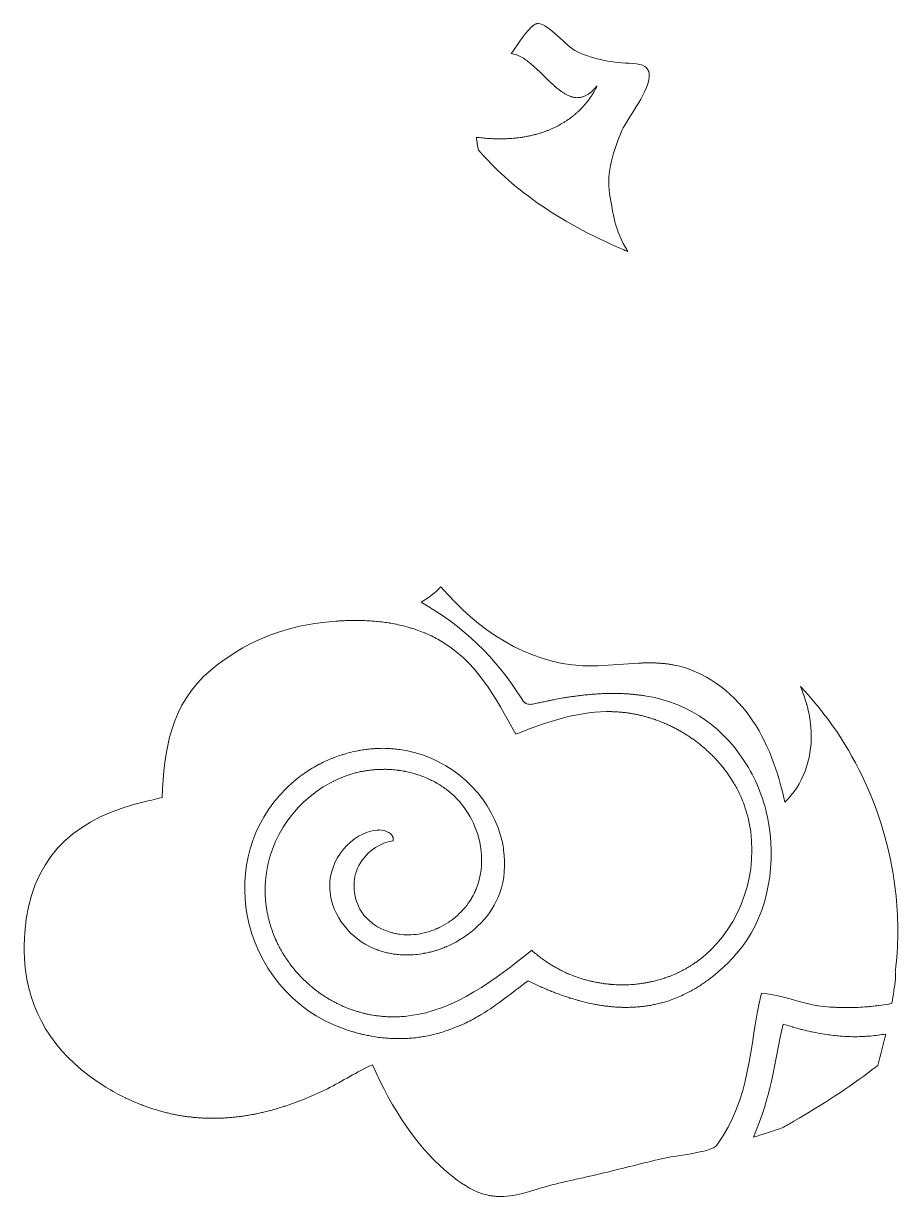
# Model space of a CAD drawing. Header units: millimetres. Extents: x -1356 to 546, y -801 to 88.
# Drawn here: x 201.3 to 345.3, y -593 to -400 of the extents above; entities that cross this region are included whole.
import ezdxf

# ---------------------------------------------------------------- set-up
doc = ezdxf.new("R2010")
doc.units = ezdxf.units.MM
doc.header["$MEASUREMENT"] = 0
doc.layers.add('Layer 1', color=7, linetype='Continuous')

msp = doc.modelspace()

# ---------------------------------------------------------------- linework, layer by layer
at = {"layer": 'Layer 1', "lineweight": 0}
for points, knots in [([(277.55, -418.92), (277.81, -418.94), (278.07, -418.96), (278.33, -418.97), (278.47, -418.97), (278.62, -418.98), (278.76, -418.99), (279.09, -419), (279.41, -419.01), (279.72, -419.01), (279.75, -419.01), (279.77, -419), (279.8, -419), (280.04, -419), (280.27, -419), (280.5, -418.99), (280.67, -418.98), (280.83, -418.98), (281, -418.97), (281.22, -418.96), (281.44, -418.95), (281.66, -418.93), (281.82, -418.92), (281.98, -418.91), (282.14, -418.89), (282.35, -418.87), (282.56, -418.85), (282.76, -418.82), (282.92, -418.8), (283.07, -418.78), (283.22, -418.76), (283.42, -418.73), (283.62, -418.7), (283.81, -418.66), (283.96, -418.64), (284.11, -418.61), (284.25, -418.58), (284.44, -418.55), (284.63, -418.51), (284.81, -418.47), (284.95, -418.44), (285.09, -418.4), (285.22, -418.37), (285.4, -418.32), (285.58, -418.28), (285.76, -418.23), (285.89, -418.19), (286.01, -418.16), (286.13, -418.12), (286.31, -418.07), (286.49, -418.01), (286.65, -417.96), (286.77, -417.92), (286.87, -417.88), (286.98, -417.84), (287.16, -417.78), (287.33, -417.72), (287.5, -417.65), (287.57, -417.62), (287.64, -417.59), (287.72, -417.56), (288.34, -417.31), (288.92, -417.03), (289.46, -416.74), (289.53, -416.69), (289.61, -416.66), (289.68, -416.61), (289.83, -416.53), (289.96, -416.45), (290.1, -416.37), (290.18, -416.32), (290.26, -416.27), (290.34, -416.22), (290.47, -416.14), (290.59, -416.06), (290.71, -415.97), (290.79, -415.92), (290.87, -415.87), (290.95, -415.81), (291.06, -415.73), (291.18, -415.65), (291.29, -415.56), (291.36, -415.51), (291.44, -415.45), (291.51, -415.4), (291.62, -415.31), (291.73, -415.23), (291.83, -415.14), (291.9, -415.09), (291.96, -415.03), (292.03, -414.98), (292.13, -414.89), (292.23, -414.81), (292.33, -414.72), (292.39, -414.67), (292.45, -414.61), (292.51, -414.56), (292.6, -414.47), (292.7, -414.38), (292.79, -414.29), (292.84, -414.24), (292.89, -414.19), (292.94, -414.15), (293.03, -414.05), (293.12, -413.96), (293.21, -413.87), (293.25, -413.83), (293.28, -413.79), (293.32, -413.75), (293.41, -413.65), (293.5, -413.55), (293.59, -413.45), (293.6, -413.44), (293.61, -413.43), (293.63, -413.41), (294.07, -412.91), (294.43, -412.43), (294.71, -412), (294.72, -411.99), (294.72, -411.99), (294.73, -411.98), (294.79, -411.88), (294.86, -411.78), (294.92, -411.69), (294.92, -411.68), (294.93, -411.67), (294.93, -411.66), (294.99, -411.56), (295.05, -411.47), (295.1, -411.39), (295.1, -411.38), (295.11, -411.37), (295.11, -411.37), (295.16, -411.28), (295.21, -411.19), (295.26, -411.11), (295.26, -411.11), (295.26, -411.11), (295.26, -411.11), (295.53, -410.62), (295.65, -410.31), (295.65, -410.31), (295.65, -410.31), (295.65, -410.31), (295.65, -410.31), (295.65, -410.31), (295.65, -410.31), (295.65, -410.31), (295.59, -410.39), (295.53, -410.45), (295.46, -410.53), (295.38, -410.62), (295.3, -410.72), (295.22, -410.8), (295.15, -410.88), (295.08, -410.95), (295, -411.02), (294.93, -411.09), (294.86, -411.16), (294.79, -411.23), (294.71, -411.29), (294.64, -411.35), (294.56, -411.41), (294.49, -411.47), (294.43, -411.52), (294.36, -411.57), (294.28, -411.62), (294.21, -411.67), (294.13, -411.72), (294.06, -411.76), (294, -411.8), (293.93, -411.84), (293.85, -411.88), (293.78, -411.92), (293.7, -411.95), (293.64, -411.98), (293.57, -412.01), (293.5, -412.03), (293.43, -412.06), (293.35, -412.09), (293.28, -412.11), (293.21, -412.13), (293.15, -412.14), (293.08, -412.16), (293.01, -412.17), (292.93, -412.19), (292.86, -412.2), (292.79, -412.21), (292.73, -412.21), (292.66, -412.22), (292.59, -412.22), (292.52, -412.23), (292.44, -412.23), (292.43, -412.23), (292.42, -412.23), (292.41, -412.23), (292.29, -412.23), (292.18, -412.22), (292.07, -412.21), (292.01, -412.2), (291.95, -412.19), (291.89, -412.18), (291.82, -412.17), (291.75, -412.15), (291.68, -412.14), (291.61, -412.12), (291.55, -412.1), (291.49, -412.08), (291.42, -412.06), (291.35, -412.04), (291.27, -412.01), (291.21, -411.99), (291.15, -411.97), (291.09, -411.95), (291, -411.91), (290.9, -411.86), (290.8, -411.82), (290.72, -411.78), (290.64, -411.74), (290.56, -411.69), (290.49, -411.65), (290.42, -411.62), (290.35, -411.58), (290.28, -411.54), (290.21, -411.49), (290.15, -411.45), (290.08, -411.41), (290.02, -411.37), (289.96, -411.33), (289.89, -411.29), (289.82, -411.24), (289.76, -411.19), (289.7, -411.15), (289.64, -411.1), (289.58, -411.06), (289.43, -410.95), (289.28, -410.83), (289.13, -410.71), (289.1, -410.69), (289.07, -410.66), (289.04, -410.64), (288.96, -410.57), (288.87, -410.5), (288.79, -410.42), (288.75, -410.39), (288.71, -410.35), (288.67, -410.32), (288.58, -410.24), (288.49, -410.16), (288.4, -410.08), (288.38, -410.06), (288.35, -410.03), (288.32, -410.01), (286.97, -408.77), (285.62, -407.27), (284.23, -406.23), (284.23, -406.22), (284.22, -406.22), (284.21, -406.21), (284.08, -406.11), (283.95, -406.02), (283.82, -405.93), (283.8, -405.92), (283.78, -405.9), (283.76, -405.89), (283.48, -405.7), (283.19, -405.53), (282.9, -405.39), (282.9, -405.39), (282.9, -405.39), (282.89, -405.38), (282.76, -405.32), (282.62, -405.26), (282.49, -405.21), (282.46, -405.2), (282.44, -405.19), (282.41, -405.18), (282.29, -405.14), (282.17, -405.1), (282.04, -405.07), (282.02, -405.06), (282, -405.05), (281.98, -405.05), (281.84, -405.01), (281.7, -404.98), (281.55, -404.96), (282.09, -404.24), (283.61, -401.79), (284.85, -400.63), (284.85, -400.63), (284.85, -400.63), (284.85, -400.63), (284.95, -400.54), (285.05, -400.45), (285.15, -400.38), (285.16, -400.37), (285.18, -400.36), (285.19, -400.35), (285.27, -400.29), (285.36, -400.23), (285.44, -400.19), (285.46, -400.17), (285.48, -400.17), (285.5, -400.16), (285.57, -400.12), (285.64, -400.09), (285.7, -400.07), (285.73, -400.06), (285.75, -400.06), (285.77, -400.05), (285.84, -400.04), (285.9, -400.02), (285.96, -400.03), (287.78, -400.13), (290.55, -403.79), (292.35, -404.64), (295.2, -405.99), (298.4, -406.52), (301.53, -406.6), (303.36, -406.65), (304.12, -407.31), (304.24, -408.31), (304.55, -410.84), (300.68, -415.54), (299.77, -417.63), (298.4, -420.76), (297.15, -424.55), (297.74, -428.02), (297.74, -428.02), (297.74, -428.02), (297.74, -428.02), (297.74, -428.02), (297.74, -428.02), (297.74, -428.02), (298.29, -431.33), (298.53, -433.88), (300.71, -437.54), (300.51, -437.45), (300.3, -437.37), (300.1, -437.28), (288.85, -432.49), (281.24, -426.79), (276.19, -420.88), (276.02, -420.21), (275.89, -419.5), (275.83, -418.75), (275.92, -418.76), (276.01, -418.77), (276.1, -418.78), (276.42, -418.82), (276.74, -418.85), (277.04, -418.88), (277.22, -418.89), (277.39, -418.91), (277.55, -418.92)], [0, 0, 0, 0, 1, 1, 1, 2, 2, 2, 3, 3, 3, 4, 4, 4, 5, 5, 5, 6, 6, 6, 7, 7, 7, 8, 8, 8, 9, 9, 9, 10, 10, 10, 11, 11, 11, 12, 12, 12, 13, 13, 13, 14, 14, 14, 15, 15, 15, 16, 16, 16, 17, 17, 17, 18, 18, 18, 19, 19, 19, 20, 20, 20, 21, 21, 21, 22, 22, 22, 23, 23, 23, 24, 24, 24, 25, 25, 25, 26, 26, 26, 27, 27, 27, 28, 28, 28, 29, 29, 29, 30, 30, 30, 31, 31, 31, 32, 32, 32, 33, 33, 33, 34, 34, 34, 35, 35, 35, 36, 36, 36, 37, 37, 37, 38, 38, 38, 39, 39, 39, 40, 40, 40, 41, 41, 41, 42, 42, 42, 43, 43, 43, 44, 44, 44, 45, 45, 45, 46, 46, 46, 47, 47, 47, 48, 48, 48, 49, 49, 49, 50, 50, 50, 51, 51, 51, 52, 52, 52, 53, 53, 53, 54, 54, 54, 55, 55, 55, 56, 56, 56, 57, 57, 57, 58, 58, 58, 59, 59, 59, 60, 60, 60, 61, 61, 61, 62, 62, 62, 63, 63, 63, 64, 64, 64, 65, 65, 65, 66, 66, 66, 67, 67, 67, 68, 68, 68, 69, 69, 69, 70, 70, 70, 71, 71, 71, 72, 72, 72, 73, 73, 73, 74, 74, 74, 75, 75, 75, 76, 76, 76, 77, 77, 77, 78, 78, 78, 79, 79, 79, 80, 80, 80, 81, 81, 81, 82, 82, 82, 83, 83, 83, 84, 84, 84, 85, 85, 85, 86, 86, 86, 87, 87, 87, 88, 88, 88, 89, 89, 89, 90, 90, 90, 91, 91, 91, 92, 92, 92, 93, 93, 93, 94, 94, 94, 95, 95, 95, 96, 96, 96, 97, 97, 97, 98, 98, 98, 99, 99, 99, 100, 100, 100, 101, 101, 101, 102, 102, 102, 103, 103, 103, 104, 104, 104, 105, 105, 105, 106, 106, 106, 107, 107, 107, 108, 108, 108, 109, 109, 109, 110, 110, 110, 111, 111, 111, 112, 112, 112, 113, 113, 113, 114, 114, 114, 115, 115, 115, 116, 116, 116, 117, 117, 117, 118, 118, 118, 118]), ([(286.96, -591.42), (285.23, -591.92), (283.56, -592.5), (281.84, -592.79), (281.82, -592.79), (281.79, -592.8), (281.76, -592.8), (281.14, -592.9), (280.51, -592.97), (279.87, -592.97), (279.82, -592.97), (279.76, -592.97), (279.71, -592.97), (279.59, -592.97), (279.48, -592.97), (279.36, -592.96), (279.28, -592.96), (279.19, -592.95), (279.11, -592.95), (278.99, -592.94), (278.87, -592.93), (278.76, -592.92), (278.67, -592.91), (278.58, -592.9), (278.5, -592.88), (278.38, -592.87), (278.26, -592.85), (278.14, -592.83), (278.06, -592.82), (277.97, -592.8), (277.88, -592.78), (277.77, -592.76), (277.66, -592.74), (277.55, -592.71), (275.53, -592.24), (273.72, -591.11), (272.08, -589.84), (266, -585.12), (261.87, -578.32), (258.7, -571.3), (256.17, -572.44), (253.82, -573.99), (251.32, -575.23), (249.36, -576.19), (247.4, -577.03), (245.43, -577.73), (245.43, -577.73), (245.42, -577.73), (245.41, -577.74), (245.03, -577.87), (244.65, -578), (244.27, -578.12), (244.24, -578.14), (244.2, -578.14), (244.17, -578.16), (243.82, -578.27), (243.46, -578.38), (243.11, -578.49), (243.05, -578.5), (243, -578.52), (242.95, -578.53), (242.61, -578.63), (242.28, -578.72), (241.94, -578.81), (241.88, -578.83), (241.81, -578.85), (241.74, -578.86), (241.42, -578.95), (241.1, -579.03), (240.78, -579.1), (240.7, -579.12), (240.62, -579.14), (240.54, -579.16), (240.23, -579.23), (239.92, -579.3), (239.62, -579.36), (239.53, -579.38), (239.44, -579.39), (239.35, -579.41), (239.05, -579.47), (238.75, -579.53), (238.45, -579.58), (238.36, -579.59), (238.26, -579.61), (238.16, -579.63), (237.87, -579.67), (237.58, -579.72), (237.29, -579.76), (237.19, -579.77), (237.08, -579.79), (236.98, -579.8), (236.7, -579.84), (236.41, -579.87), (236.12, -579.9), (236.02, -579.92), (235.91, -579.93), (235.8, -579.94), (235.52, -579.96), (235.24, -579.99), (234.96, -580.01), (234.85, -580.02), (234.74, -580.02), (234.63, -580.03), (234.35, -580.05), (234.07, -580.06), (233.8, -580.07), (233.68, -580.08), (233.57, -580.08), (233.46, -580.09), (233.18, -580.09), (232.91, -580.1), (232.63, -580.1), (232.51, -580.1), (232.39, -580.1), (232.27, -580.1), (232.02, -580.1), (231.77, -580.09), (231.52, -580.09), (231.4, -580.08), (231.28, -580.08), (231.15, -580.07), (230.9, -580.06), (230.65, -580.05), (230.4, -580.04), (230.28, -580.03), (230.16, -580.02), (230.03, -580.01), (229.78, -579.99), (229.53, -579.97), (229.29, -579.95), (229.16, -579.93), (229.04, -579.92), (228.91, -579.91), (228.66, -579.88), (228.42, -579.85), (228.17, -579.82), (228.04, -579.8), (227.92, -579.78), (227.79, -579.76), (227.55, -579.73), (227.3, -579.69), (227.05, -579.65), (226.93, -579.63), (226.8, -579.6), (226.68, -579.58), (226.43, -579.53), (226.18, -579.49), (225.93, -579.44), (225.81, -579.41), (225.69, -579.38), (225.57, -579.36), (225.32, -579.3), (225.07, -579.25), (224.81, -579.18), (224.7, -579.15), (224.58, -579.12), (224.46, -579.09), (224.21, -579.03), (223.95, -578.96), (223.7, -578.89), (223.58, -578.86), (223.47, -578.82), (223.36, -578.79), (223.1, -578.71), (222.84, -578.64), (222.58, -578.55), (222.47, -578.52), (222.37, -578.48), (222.26, -578.44), (222, -578.36), (221.73, -578.27), (221.47, -578.17), (221.37, -578.14), (221.27, -578.1), (221.17, -578.06), (220.9, -577.96), (220.63, -577.86), (220.35, -577.75), (220.27, -577.71), (220.18, -577.68), (220.1, -577.64), (219.81, -577.52), (219.53, -577.41), (219.24, -577.28), (219.18, -577.25), (219.11, -577.22), (219.05, -577.19), (218.74, -577.05), (218.44, -576.91), (218.13, -576.77), (218.11, -576.75), (218.08, -576.74), (218.05, -576.73), (216.98, -576.21), (215.91, -575.62), (214.84, -574.97), (207.14, -570.28), (202.68, -563.74), (201.65, -555.76), (201.3, -553.1), (201.34, -550.28), (201.76, -547.32), (203.33, -536.32), (210.7, -530.47), (221.16, -528.05), (221.94, -527.87), (222.73, -527.67), (224.13, -527.33), (224.42, -519.62), (225.48, -511.93), (232.12, -506.4), (237.51, -501.92), (243.66, -499.3), (250.53, -498.54), (251.24, -498.46), (251.95, -498.39), (252.67, -498.34), (252.78, -498.34), (252.89, -498.33), (253, -498.32), (253.28, -498.3), (253.56, -498.29), (253.84, -498.27), (253.99, -498.27), (254.14, -498.26), (254.29, -498.25), (254.55, -498.24), (254.82, -498.24), (255.08, -498.23), (255.25, -498.23), (255.41, -498.22), (255.58, -498.22), (255.92, -498.22), (256.25, -498.22), (256.59, -498.22), (256.59, -498.22), (256.59, -498.22), (256.6, -498.22), (257.39, -498.24), (258.18, -498.27), (258.97, -498.34), (259.01, -498.34), (259.04, -498.34), (259.08, -498.35), (259.86, -498.41), (260.63, -498.5), (261.4, -498.62), (261.43, -498.63), (261.46, -498.63), (261.49, -498.64), (261.85, -498.7), (262.2, -498.76), (262.55, -498.83), (262.59, -498.84), (262.63, -498.84), (262.67, -498.85), (263.42, -499.01), (264.16, -499.19), (264.89, -499.41), (264.95, -499.42), (265, -499.44), (265.06, -499.46), (265.4, -499.56), (265.74, -499.67), (266.08, -499.79), (266.1, -499.8), (266.12, -499.8), (266.13, -499.81), (266.5, -499.94), (266.86, -500.08), (267.22, -500.23), (267.25, -500.24), (267.29, -500.26), (267.33, -500.27), (267.64, -500.4), (267.95, -500.54), (268.26, -500.69), (268.32, -500.72), (268.38, -500.74), (268.44, -500.77), (268.78, -500.94), (269.12, -501.11), (269.45, -501.3), (275.81, -504.8), (278.95, -510.81), (282.29, -516.94), (287.08, -515.03), (292.05, -513.3), (297.21, -513.21), (297.46, -513.21), (297.71, -513.21), (297.97, -513.21), (298.06, -513.21), (298.14, -513.22), (298.23, -513.22), (298.45, -513.22), (298.66, -513.23), (298.88, -513.25), (298.96, -513.25), (299.05, -513.26), (299.13, -513.26), (299.35, -513.28), (299.57, -513.3), (299.78, -513.32), (299.87, -513.33), (299.95, -513.33), (300.03, -513.34), (300.25, -513.37), (300.47, -513.39), (300.68, -513.42), (300.76, -513.44), (300.85, -513.45), (300.93, -513.46), (301.15, -513.49), (301.36, -513.53), (301.58, -513.57), (301.66, -513.58), (301.74, -513.6), (301.82, -513.61), (302.04, -513.65), (302.25, -513.7), (302.47, -513.75), (302.55, -513.76), (302.63, -513.78), (302.7, -513.8), (302.92, -513.85), (303.14, -513.9), (303.36, -513.96), (303.43, -513.98), (303.51, -514), (303.58, -514.02), (303.8, -514.08), (304.02, -514.14), (304.23, -514.2), (304.3, -514.23), (304.38, -514.25), (304.45, -514.27), (304.67, -514.34), (304.88, -514.41), (305.1, -514.48), (305.17, -514.51), (305.24, -514.53), (305.31, -514.55), (305.52, -514.63), (305.74, -514.71), (305.95, -514.79), (306.02, -514.82), (306.09, -514.84), (306.16, -514.87), (306.37, -514.96), (306.59, -515.05), (306.8, -515.14), (306.86, -515.16), (306.93, -515.19), (306.99, -515.22), (307.21, -515.31), (307.42, -515.41), (307.63, -515.51), (307.69, -515.54), (307.75, -515.57), (307.82, -515.6), (308.03, -515.7), (308.24, -515.81), (308.45, -515.91), (308.51, -515.94), (308.57, -515.97), (308.63, -516.01), (308.84, -516.12), (309.04, -516.23), (309.25, -516.35), (309.31, -516.38), (309.36, -516.41), (309.42, -516.44), (309.63, -516.56), (309.83, -516.68), (310.04, -516.81), (310.09, -516.84), (310.14, -516.87), (310.2, -516.91), (310.4, -517.04), (310.6, -517.17), (310.8, -517.3), (310.85, -517.33), (310.91, -517.37), (310.96, -517.4), (311.16, -517.54), (311.36, -517.68), (311.55, -517.82), (311.6, -517.85), (311.65, -517.89), (311.7, -517.92), (311.9, -518.07), (312.09, -518.21), (312.28, -518.36), (312.33, -518.4), (312.38, -518.43), (312.42, -518.47), (312.62, -518.62), (312.81, -518.78), (312.99, -518.93), (313.04, -518.97), (313.08, -519.01), (313.13, -519.04), (313.31, -519.2), (313.5, -519.37), (313.68, -519.53), (313.72, -519.57), (313.77, -519.6), (313.81, -519.64), (313.99, -519.81), (314.17, -519.98), (314.35, -520.15), (314.39, -520.19), (314.42, -520.23), (314.46, -520.26), (314.64, -520.44), (314.82, -520.62), (314.99, -520.8), (315.02, -520.84), (315.06, -520.87), (315.1, -520.91), (315.27, -521.09), (315.44, -521.28), (315.61, -521.47), (315.64, -521.5), (315.67, -521.54), (315.7, -521.58), (315.87, -521.77), (316.04, -521.96), (316.2, -522.16), (316.23, -522.2), (316.26, -522.23), (316.29, -522.27), (316.45, -522.47), (316.61, -522.67), (316.76, -522.88), (316.79, -522.91), (316.81, -522.95), (316.84, -522.98), (317, -523.19), (317.15, -523.4), (317.3, -523.62), (317.32, -523.65), (317.34, -523.68), (317.37, -523.72), (317.52, -523.94), (317.66, -524.16), (317.81, -524.39), (317.83, -524.42), (317.84, -524.44), (317.86, -524.47), (318.01, -524.7), (318.15, -524.94), (318.29, -525.18), (318.3, -525.2), (318.31, -525.22), (318.33, -525.24), (318.47, -525.5), (318.62, -525.76), (318.75, -526.02), (318.76, -526.03), (318.76, -526.03), (318.76, -526.03), (319.18, -526.84), (319.55, -527.67), (319.86, -528.53), (320.38, -529.95), (320.74, -531.43), (320.95, -532.93), (322.05, -541.02), (318.62, -549.75), (311.9, -554.46), (311.74, -554.58), (311.57, -554.69), (311.41, -554.79), (311.34, -554.84), (311.28, -554.88), (311.22, -554.92), (311.07, -555.02), (310.91, -555.11), (310.76, -555.2), (310.67, -555.26), (310.58, -555.32), (310.48, -555.37), (310.33, -555.46), (310.18, -555.54), (310.03, -555.62), (309.93, -555.68), (309.83, -555.73), (309.73, -555.78), (309.58, -555.86), (309.43, -555.94), (309.28, -556.01), (309.17, -556.06), (309.07, -556.11), (308.97, -556.16), (308.82, -556.23), (308.66, -556.3), (308.5, -556.37), (308.4, -556.42), (308.3, -556.46), (308.2, -556.5), (308.04, -556.57), (307.88, -556.64), (307.72, -556.7), (307.63, -556.74), (307.53, -556.77), (307.44, -556.8), (307.27, -556.87), (307.09, -556.93), (306.92, -556.99), (306.87, -557.01), (306.82, -557.03), (306.77, -557.04), (306.12, -557.26), (305.47, -557.44), (304.81, -557.6), (304.73, -557.61), (304.64, -557.64), (304.56, -557.65), (304.38, -557.69), (304.2, -557.73), (304.02, -557.76), (303.93, -557.78), (303.83, -557.8), (303.73, -557.82), (303.56, -557.85), (303.38, -557.88), (303.2, -557.9), (303.1, -557.92), (303, -557.93), (302.9, -557.95), (302.72, -557.97), (302.55, -557.99), (302.37, -558.01), (302.27, -558.02), (302.17, -558.03), (302.07, -558.04), (301.89, -558.06), (301.71, -558.08), (301.53, -558.09), (301.44, -558.1), (301.35, -558.1), (301.26, -558.11), (301.07, -558.12), (300.88, -558.13), (300.69, -558.14), (300.63, -558.14), (300.57, -558.14), (300.52, -558.14), (300.3, -558.15), (300.09, -558.16), (299.87, -558.16), (299.54, -558.16), (299.2, -558.15), (298.87, -558.13), (298.84, -558.13), (298.81, -558.13), (298.79, -558.13), (298.49, -558.11), (298.19, -558.09), (297.9, -558.07), (297.83, -558.06), (297.77, -558.05), (297.7, -558.05), (297.44, -558.02), (297.18, -557.99), (296.92, -557.96), (296.84, -557.95), (296.77, -557.94), (296.69, -557.93), (296.44, -557.89), (296.19, -557.85), (295.95, -557.81), (295.87, -557.8), (295.78, -557.78), (295.7, -557.77), (295.46, -557.72), (295.21, -557.67), (294.96, -557.62), (294.89, -557.6), (294.81, -557.58), (294.74, -557.57), (294.48, -557.51), (294.22, -557.44), (293.96, -557.37), (293.9, -557.35), (293.84, -557.34), (293.79, -557.33), (293.48, -557.24), (293.17, -557.15), (292.86, -557.05), (292.86, -557.05), (292.85, -557.05), (292.85, -557.04), (292.21, -556.84), (291.58, -556.6), (290.96, -556.34), (290.93, -556.32), (290.9, -556.31), (290.86, -556.29), (290.6, -556.18), (290.34, -556.06), (290.08, -555.93), (290.01, -555.9), (289.94, -555.86), (289.87, -555.83), (289.65, -555.72), (289.42, -555.61), (289.2, -555.49), (289.12, -555.45), (289.04, -555.4), (288.96, -555.36), (288.76, -555.24), (288.55, -555.12), (288.35, -555), (288.27, -554.95), (288.18, -554.9), (288.1, -554.85), (287.9, -554.73), (287.7, -554.6), (287.51, -554.47), (287.43, -554.42), (287.35, -554.37), (287.27, -554.32), (287.07, -554.18), (286.87, -554.03), (286.67, -553.89), (286.6, -553.84), (286.54, -553.79), (286.47, -553.74), (286.24, -553.57), (286.02, -553.4), (285.8, -553.22), (285.77, -553.19), (285.73, -553.16), (285.7, -553.13), (285.44, -552.92), (285.19, -552.7), (284.94, -552.47), (278.86, -557.3), (272.36, -562.32), (264.66, -563.27), (263.85, -563.37), (263.05, -563.42), (262.25, -563.42), (262.22, -563.42), (262.18, -563.42), (262.15, -563.42), (261.9, -563.42), (261.64, -563.41), (261.39, -563.4), (261.23, -563.39), (261.08, -563.39), (260.92, -563.38), (260.69, -563.37), (260.45, -563.34), (260.22, -563.32), (260.05, -563.31), (259.88, -563.29), (259.71, -563.27), (259.48, -563.25), (259.26, -563.21), (259.03, -563.17), (258.86, -563.15), (258.69, -563.12), (258.51, -563.09), (258.29, -563.05), (258.08, -563), (257.86, -562.96), (257.68, -562.92), (257.51, -562.88), (257.34, -562.84), (257.12, -562.79), (256.91, -562.73), (256.7, -562.67), (256.53, -562.62), (256.36, -562.58), (256.19, -562.52), (255.98, -562.46), (255.77, -562.39), (255.57, -562.32), (255.4, -562.27), (255.23, -562.21), (255.06, -562.14), (254.85, -562.07), (254.65, -561.99), (254.46, -561.91), (254.29, -561.84), (254.12, -561.77), (253.95, -561.7), (253.76, -561.62), (253.56, -561.53), (253.37, -561.44), (253.21, -561.36), (253.04, -561.28), (252.88, -561.2), (252.69, -561.11), (252.5, -561.01), (252.32, -560.91), (252.16, -560.82), (252, -560.73), (251.84, -560.64), (251.66, -560.54), (251.47, -560.43), (251.3, -560.32), (251.14, -560.23), (250.98, -560.13), (250.83, -560.03), (250.65, -559.91), (250.48, -559.8), (250.31, -559.68), (250.15, -559.58), (250.01, -559.47), (249.86, -559.36), (249.69, -559.24), (249.52, -559.12), (249.36, -558.99), (249.21, -558.88), (249.06, -558.76), (248.92, -558.64), (248.76, -558.51), (248.6, -558.38), (248.44, -558.25), (248.3, -558.13), (248.16, -558), (248.02, -557.87), (247.87, -557.73), (247.72, -557.6), (247.57, -557.46), (247.43, -557.32), (247.29, -557.18), (247.15, -557.04), (247.02, -556.9), (246.88, -556.77), (246.75, -556.63), (246.49, -556.35), (246.23, -556.07), (245.99, -555.77), (245.87, -555.64), (245.77, -555.5), (245.66, -555.37), (245.52, -555.2), (245.38, -555.03), (245.25, -554.85), (245.14, -554.71), (245.04, -554.56), (244.94, -554.41), (244.81, -554.24), (244.69, -554.07), (244.57, -553.9), (244.47, -553.74), (244.37, -553.59), (244.27, -553.43), (244.16, -553.26), (244.05, -553.08), (243.94, -552.9), (243.85, -552.74), (243.76, -552.58), (243.67, -552.42), (243.57, -552.24), (243.46, -552.06), (243.37, -551.87), (243.28, -551.71), (243.2, -551.54), (243.12, -551.38), (243.03, -551.19), (242.94, -551), (242.85, -550.81), (242.78, -550.64), (242.7, -550.47), (242.63, -550.31), (242.55, -550.11), (242.47, -549.92), (242.4, -549.72), (242.33, -549.55), (242.27, -549.38), (242.21, -549.2), (242.14, -549.01), (242.07, -548.8), (242, -548.6), (241.95, -548.43), (241.9, -548.25), (241.84, -548.08), (241.79, -547.87), (241.73, -547.67), (241.68, -547.46), (241.63, -547.28), (241.59, -547.11), (241.55, -546.93), (241.5, -546.72), (241.46, -546.5), (241.42, -546.29), (241.38, -546.11), (241.35, -545.93), (241.32, -545.76), (241.28, -545.54), (241.25, -545.32), (241.23, -545.09), (241.2, -544.92), (241.18, -544.74), (241.16, -544.57), (241.14, -544.34), (241.12, -544.11), (241.11, -543.88), (241.1, -543.7), (241.08, -543.53), (241.08, -543.36), (241.07, -543.12), (241.07, -542.87), (241.07, -542.63), (241.07, -542.47), (241.06, -542.3), (241.07, -542.14), (241.07, -541.87), (241.09, -541.61), (241.11, -541.35), (241.12, -541.2), (241.12, -541.05), (241.14, -540.9), (241.16, -540.6), (241.2, -540.29), (241.24, -539.98), (241.26, -539.87), (241.27, -539.76), (241.28, -539.65), (241.35, -539.23), (241.42, -538.81), (241.51, -538.39), (243.04, -531.37), (248.61, -525.35), (255.53, -523.39), (255.64, -523.36), (255.76, -523.33), (255.87, -523.3), (256.13, -523.24), (256.38, -523.17), (256.64, -523.11), (256.82, -523.08), (257, -523.05), (257.17, -523.01), (257.38, -522.98), (257.59, -522.94), (257.8, -522.91), (257.99, -522.88), (258.18, -522.86), (258.36, -522.83), (258.57, -522.81), (258.77, -522.79), (258.98, -522.77), (259.17, -522.75), (259.36, -522.74), (259.55, -522.73), (259.75, -522.72), (259.96, -522.71), (260.17, -522.71), (260.38, -522.71), (260.6, -522.7), (260.81, -522.7), (260.86, -522.7), (260.9, -522.7), (260.95, -522.71), (261.28, -522.71), (261.61, -522.73), (261.95, -522.75), (261.95, -522.75), (261.95, -522.75), (261.96, -522.75), (262.31, -522.78), (262.65, -522.82), (263, -522.86), (263.03, -522.87), (263.06, -522.87), (263.1, -522.88), (263.41, -522.92), (263.71, -522.97), (264.02, -523.03), (264.06, -523.04), (264.1, -523.05), (264.14, -523.05), (264.8, -523.19), (265.46, -523.36), (266.1, -523.56), (266.15, -523.58), (266.2, -523.6), (266.25, -523.61), (266.89, -523.82), (267.51, -524.07), (268.11, -524.35), (268.16, -524.38), (268.21, -524.4), (268.25, -524.42), (268.52, -524.55), (268.78, -524.69), (269.04, -524.83), (269.08, -524.85), (269.12, -524.87), (269.15, -524.89), (269.45, -525.06), (269.73, -525.23), (270.01, -525.41), (270.04, -525.43), (270.07, -525.45), (270.09, -525.47), (270.34, -525.63), (270.59, -525.8), (270.82, -525.98), (270.88, -526.02), (270.93, -526.06), (270.98, -526.1), (271.24, -526.3), (271.5, -526.51), (271.75, -526.73), (274.18, -528.86), (275.83, -531.87), (276.43, -535.04), (276.45, -535.11), (276.45, -535.18), (276.47, -535.26), (276.51, -535.54), (276.56, -535.82), (276.59, -536.1), (276.83, -538.23), (276.59, -540.4), (275.78, -542.4), (275.67, -542.66), (275.56, -542.91), (275.43, -543.16), (275.42, -543.19), (275.41, -543.22), (275.39, -543.25), (275.27, -543.49), (275.13, -543.73), (274.99, -543.97), (274.98, -543.99), (274.96, -544.01), (274.95, -544.04), (274.65, -544.52), (274.32, -544.98), (273.96, -545.41), (273.95, -545.43), (273.93, -545.45), (273.91, -545.47), (273.73, -545.68), (273.55, -545.89), (273.35, -546.09), (273.34, -546.11), (273.33, -546.12), (273.31, -546.13), (272.91, -546.54), (272.48, -546.93), (272.03, -547.28), (272.01, -547.29), (272, -547.31), (271.98, -547.32), (271.76, -547.49), (271.53, -547.66), (271.29, -547.82), (271.28, -547.83), (271.27, -547.83), (271.26, -547.84), (270.78, -548.16), (270.27, -548.45), (269.75, -548.7), (269.74, -548.71), (269.72, -548.72), (269.71, -548.73), (269.45, -548.85), (269.19, -548.97), (268.92, -549.08), (268.91, -549.08), (268.91, -549.08), (268.9, -549.08), (268.36, -549.3), (267.81, -549.48), (267.25, -549.61), (267.23, -549.62), (267.22, -549.62), (267.2, -549.62), (266.92, -549.69), (266.64, -549.75), (266.36, -549.79), (266.36, -549.79), (266.35, -549.79), (266.34, -549.79), (265.78, -549.89), (265.21, -549.93), (264.64, -549.93), (264.61, -549.93), (264.59, -549.93), (264.56, -549.93), (264.1, -549.93), (263.64, -549.9), (263.18, -549.84), (263.16, -549.84), (263.14, -549.83), (263.12, -549.83), (262.91, -549.8), (262.71, -549.76), (262.5, -549.72), (262.47, -549.71), (262.44, -549.71), (262.41, -549.7), (262.19, -549.65), (261.96, -549.59), (261.74, -549.53), (260.21, -549.08), (258.77, -548.27), (257.68, -547.1), (256.63, -545.98), (255.97, -544.51), (255.76, -542.99), (255.59, -541.81), (255.69, -540.59), (256.08, -539.46), (256.99, -536.87), (259.39, -534.88), (262.1, -534.47), (262.11, -534.44), (262.11, -534.42), (262.11, -534.4), (262.12, -534.35), (262.13, -534.3), (262.14, -534.26), (262.14, -534.23), (262.14, -534.21), (262.14, -534.18), (262.14, -534.14), (262.14, -534.1), (262.13, -534.06), (262.13, -534.03), (262.12, -534.01), (262.12, -533.99), (262.11, -533.95), (262.1, -533.91), (262.09, -533.87), (262.08, -533.85), (262.07, -533.82), (262.07, -533.8), (262.05, -533.76), (262.03, -533.73), (262.01, -533.69), (262, -533.67), (261.99, -533.65), (261.98, -533.63), (261.96, -533.59), (261.93, -533.56), (261.9, -533.52), (261.89, -533.51), (261.88, -533.49), (261.87, -533.47), (261.83, -533.44), (261.8, -533.4), (261.76, -533.37), (261.75, -533.35), (261.74, -533.34), (261.72, -533.33), (261.68, -533.29), (261.64, -533.26), (261.6, -533.22), (261.58, -533.22), (261.57, -533.21), (261.56, -533.2), (261.51, -533.16), (261.46, -533.13), (261.4, -533.09), (261.39, -533.09), (261.39, -533.08), (261.38, -533.08), (260.93, -532.82), (260.35, -532.68), (259.81, -532.68), (259.79, -532.68), (259.77, -532.68), (259.75, -532.68), (259.72, -532.68), (259.69, -532.69), (259.65, -532.69), (259.6, -532.69), (259.55, -532.69), (259.5, -532.7), (255.11, -533.17), (251.66, -537.52), (251.7, -541.94), (251.7, -542.22), (251.71, -542.49), (251.74, -542.77), (252.12, -546.87), (255.1, -550.56), (258.92, -552.18), (259.02, -552.22), (259.13, -552.25), (259.23, -552.29), (259.35, -552.34), (259.48, -552.39), (259.61, -552.44), (259.73, -552.48), (259.86, -552.52), (259.98, -552.56), (260.1, -552.6), (260.21, -552.64), (260.33, -552.67), (260.46, -552.71), (260.59, -552.75), (260.72, -552.78), (260.83, -552.81), (260.95, -552.84), (261.06, -552.86), (261.2, -552.9), (261.33, -552.93), (261.46, -552.95), (261.58, -552.97), (261.69, -552.99), (261.8, -553.01), (261.94, -553.04), (262.07, -553.06), (262.21, -553.08), (262.32, -553.1), (262.43, -553.11), (262.54, -553.12), (262.87, -553.17), (263.21, -553.2), (263.54, -553.21), (263.58, -553.22), (263.61, -553.22), (263.65, -553.22), (263.8, -553.23), (263.95, -553.23), (264.1, -553.23), (264.18, -553.23), (264.26, -553.24), (264.35, -553.24), (264.36, -553.24), (264.38, -553.24), (264.4, -553.24), (265.32, -553.23), (266.25, -553.15), (267.17, -552.98), (267.22, -552.97), (267.27, -552.96), (267.32, -552.95), (267.57, -552.91), (267.82, -552.86), (268.07, -552.8), (268.14, -552.78), (268.21, -552.76), (268.28, -552.75), (268.51, -552.69), (268.74, -552.63), (268.96, -552.56), (269.04, -552.54), (269.11, -552.52), (269.18, -552.5), (269.41, -552.42), (269.64, -552.35), (269.87, -552.27), (269.93, -552.25), (269.99, -552.23), (270.05, -552.2), (270.31, -552.11), (270.57, -552.01), (270.82, -551.9), (270.85, -551.89), (270.88, -551.88), (270.9, -551.87), (271.19, -551.75), (271.48, -551.62), (271.76, -551.48), (275.31, -549.73), (278.33, -546.76), (279.66, -543.04), (280.47, -540.79), (280.64, -538.34), (280.3, -535.96), (280.19, -535.17), (280.03, -534.38), (279.81, -533.61), (277.84, -526.62), (271.61, -521.11), (264.49, -519.66), (264.08, -519.57), (263.66, -519.51), (263.24, -519.45), (263.16, -519.44), (263.08, -519.43), (262.99, -519.42), (262.65, -519.38), (262.3, -519.34), (261.96, -519.32), (261.87, -519.31), (261.79, -519.3), (261.7, -519.3), (261.27, -519.27), (260.85, -519.25), (260.42, -519.25), (259.99, -519.25), (259.57, -519.27), (259.15, -519.29), (259.08, -519.3), (259, -519.31), (258.93, -519.31), (258.58, -519.33), (258.23, -519.37), (257.88, -519.41), (257.78, -519.42), (257.67, -519.43), (257.57, -519.45), (257.24, -519.49), (256.91, -519.54), (256.58, -519.6), (256.49, -519.62), (256.39, -519.63), (256.3, -519.65), (255.9, -519.73), (255.5, -519.82), (255.1, -519.91), (255.09, -519.92), (255.08, -519.92), (255.07, -519.92), (254.64, -520.03), (254.21, -520.15), (253.79, -520.28), (253.75, -520.3), (253.71, -520.31), (253.67, -520.32), (253.31, -520.44), (252.95, -520.56), (252.59, -520.7), (252.49, -520.73), (252.4, -520.77), (252.31, -520.81), (252, -520.93), (251.69, -521.05), (251.38, -521.19), (251.29, -521.23), (251.2, -521.27), (251.1, -521.31), (250.77, -521.47), (250.44, -521.63), (250.11, -521.8), (250.06, -521.82), (250.01, -521.85), (249.96, -521.87), (249.19, -522.27), (248.45, -522.72), (247.74, -523.2), (247.66, -523.25), (247.58, -523.31), (247.5, -523.37), (247.23, -523.55), (246.96, -523.75), (246.7, -523.95), (246.61, -524.02), (246.52, -524.09), (246.43, -524.16), (246.17, -524.36), (245.91, -524.58), (245.65, -524.8), (245.58, -524.86), (245.51, -524.91), (245.45, -524.97), (245.13, -525.26), (244.81, -525.55), (244.51, -525.85), (238.63, -531.7), (236.76, -539.49), (238.11, -546.72), (239.65, -554.9), (245.34, -562.36), (254.05, -565.41), (254.14, -565.44), (254.23, -565.47), (254.32, -565.5), (254.66, -565.61), (255, -565.73), (255.34, -565.83), (255.52, -565.88), (255.7, -565.93), (255.88, -565.98), (256.15, -566.06), (256.42, -566.13), (256.68, -566.2), (256.87, -566.24), (257.05, -566.29), (257.24, -566.33), (257.53, -566.4), (257.81, -566.46), (258.1, -566.51), (258.25, -566.54), (258.4, -566.57), (258.55, -566.6), (258.97, -566.67), (259.38, -566.74), (259.79, -566.79), (259.96, -566.81), (260.13, -566.83), (260.3, -566.85), (260.56, -566.88), (260.83, -566.9), (261.09, -566.92), (261.28, -566.94), (261.46, -566.95), (261.65, -566.96), (261.91, -566.97), (262.18, -566.98), (262.44, -566.99), (262.61, -566.99), (262.78, -567), (262.95, -567), (262.97, -567), (263, -567), (263.03, -567), (263.38, -567), (263.73, -566.99), (264.08, -566.98), (264.21, -566.97), (264.34, -566.96), (264.47, -566.96), (264.82, -566.94), (265.17, -566.91), (265.51, -566.87), (265.62, -566.86), (265.73, -566.85), (265.84, -566.84), (266.18, -566.8), (266.52, -566.75), (266.86, -566.7), (266.99, -566.68), (267.12, -566.66), (267.24, -566.63), (267.62, -566.57), (267.99, -566.49), (268.37, -566.41), (268.48, -566.38), (268.6, -566.35), (268.72, -566.33), (269.04, -566.25), (269.35, -566.17), (269.67, -566.08), (269.77, -566.05), (269.87, -566.03), (269.97, -566), (270.34, -565.89), (270.71, -565.77), (271.08, -565.64), (271.21, -565.6), (271.33, -565.55), (271.46, -565.51), (271.83, -565.37), (272.2, -565.23), (272.57, -565.08), (272.67, -565.04), (272.77, -565), (272.87, -564.96), (273.17, -564.83), (273.48, -564.69), (273.78, -564.55), (273.9, -564.49), (274.02, -564.44), (274.13, -564.38), (274.49, -564.21), (274.85, -564.03), (275.21, -563.83), (275.33, -563.77), (275.46, -563.7), (275.58, -563.63), (275.9, -563.45), (276.23, -563.27), (276.55, -563.07), (276.6, -563.04), (276.66, -563.01), (276.71, -562.98), (279.25, -561.44), (281.55, -559.52), (284.33, -557.51), (284.94, -557.81), (285.56, -558.09), (286.17, -558.37), (286.25, -558.41), (286.34, -558.45), (286.42, -558.48), (286.67, -558.59), (286.91, -558.7), (287.16, -558.8), (287.27, -558.85), (287.38, -558.9), (287.5, -558.95), (287.73, -559.04), (287.97, -559.14), (288.2, -559.23), (288.32, -559.28), (288.45, -559.33), (288.57, -559.38), (288.8, -559.47), (289.03, -559.55), (289.26, -559.64), (289.38, -559.69), (289.51, -559.73), (289.64, -559.78), (289.86, -559.86), (290.09, -559.94), (290.32, -560.02), (290.45, -560.06), (290.57, -560.1), (290.69, -560.14), (290.92, -560.22), (291.16, -560.3), (291.39, -560.37), (291.5, -560.4), (291.61, -560.44), (291.72, -560.47), (291.97, -560.54), (292.21, -560.62), (292.45, -560.69), (292.52, -560.7), (292.59, -560.72), (292.66, -560.74), (293.52, -560.98), (294.38, -561.18), (295.23, -561.34), (295.33, -561.36), (295.43, -561.38), (295.53, -561.4), (295.75, -561.44), (295.98, -561.48), (296.2, -561.51), (296.33, -561.53), (296.46, -561.55), (296.59, -561.57), (296.8, -561.6), (297.01, -561.63), (297.23, -561.66), (297.36, -561.67), (297.5, -561.69), (297.64, -561.7), (297.84, -561.73), (298.05, -561.75), (298.26, -561.76), (298.4, -561.78), (298.54, -561.79), (298.68, -561.8), (298.89, -561.81), (299.09, -561.82), (299.3, -561.83), (299.44, -561.84), (299.58, -561.84), (299.72, -561.85), (299.92, -561.85), (300.13, -561.86), (300.33, -561.86), (300.37, -561.86), (300.41, -561.86), (300.44, -561.86), (300.51, -561.86), (300.58, -561.86), (300.65, -561.86), (300.94, -561.85), (301.23, -561.85), (301.52, -561.84), (301.63, -561.83), (301.74, -561.82), (301.85, -561.82), (302.13, -561.8), (302.41, -561.78), (302.68, -561.75), (302.8, -561.74), (302.91, -561.73), (303.03, -561.72), (303.3, -561.69), (303.58, -561.65), (303.85, -561.61), (303.96, -561.59), (304.08, -561.58), (304.19, -561.56), (304.47, -561.51), (304.75, -561.46), (305.02, -561.4), (305.13, -561.38), (305.23, -561.36), (305.33, -561.34), (305.64, -561.27), (305.93, -561.2), (306.23, -561.12), (306.31, -561.1), (306.39, -561.08), (306.47, -561.06), (306.84, -560.96), (307.22, -560.84), (307.59, -560.72), (307.59, -560.72), (307.59, -560.72), (307.59, -560.72), (308.35, -560.46), (309.11, -560.16), (309.86, -559.81), (309.93, -559.77), (310, -559.74), (310.07, -559.7), (310.36, -559.56), (310.66, -559.41), (310.95, -559.26), (311.05, -559.2), (311.15, -559.14), (311.25, -559.09), (311.52, -558.94), (311.78, -558.79), (312.03, -558.64), (312.15, -558.57), (312.26, -558.49), (312.38, -558.42), (312.62, -558.27), (312.87, -558.11), (313.11, -557.94), (313.23, -557.86), (313.35, -557.78), (313.46, -557.7), (313.71, -557.53), (313.95, -557.35), (314.18, -557.17), (314.3, -557.08), (314.42, -556.99), (314.53, -556.9), (314.78, -556.71), (315.02, -556.51), (315.26, -556.31), (315.37, -556.22), (315.47, -556.13), (315.58, -556.03), (315.84, -555.81), (316.09, -555.58), (316.34, -555.35), (316.43, -555.26), (316.53, -555.18), (316.62, -555.09), (316.91, -554.82), (317.2, -554.53), (317.49, -554.23), (317.54, -554.18), (317.59, -554.13), (317.64, -554.08), (317.99, -553.71), (318.33, -553.34), (318.67, -552.95), (323.44, -547.52), (325.17, -539.4), (323.93, -531.81), (323.38, -528.49), (322.26, -525.26), (320.57, -522.41), (316.81, -516.06), (311.14, -511.89), (303.79, -510.65), (303.63, -510.62), (303.48, -510.61), (303.32, -510.58), (303.07, -510.55), (302.83, -510.51), (302.58, -510.48), (302.37, -510.45), (302.16, -510.43), (301.95, -510.41), (301.74, -510.38), (301.53, -510.36), (301.32, -510.34), (301.1, -510.32), (300.89, -510.31), (300.67, -510.29), (300.47, -510.28), (300.26, -510.27), (300.06, -510.26), (299.84, -510.25), (299.62, -510.24), (299.4, -510.23), (299.2, -510.23), (299, -510.22), (298.8, -510.22), (298.63, -510.22), (298.47, -510.21), (298.3, -510.21), (298.25, -510.21), (298.2, -510.21), (298.15, -510.21), (297.72, -510.22), (297.29, -510.23), (296.86, -510.24), (296.67, -510.25), (296.48, -510.26), (296.29, -510.27), (296.01, -510.28), (295.73, -510.3), (295.45, -510.32), (295.24, -510.33), (295.04, -510.35), (294.83, -510.36), (294.52, -510.39), (294.21, -510.42), (293.9, -510.45), (293.61, -510.48), (293.32, -510.51), (293.03, -510.55), (292.75, -510.58), (292.47, -510.62), (292.19, -510.65), (291.96, -510.68), (291.73, -510.72), (291.5, -510.75), (291.26, -510.79), (291.03, -510.82), (290.79, -510.86), (290.56, -510.9), (290.33, -510.93), (290.11, -510.97), (289.71, -511.04), (289.32, -511.11), (288.93, -511.18), (288.67, -511.23), (288.41, -511.28), (288.15, -511.33), (287.96, -511.37), (287.78, -511.41), (287.59, -511.45), (287.32, -511.5), (287.04, -511.56), (286.77, -511.62), (286.64, -511.65), (286.51, -511.68), (286.37, -511.7), (286.11, -511.76), (285.84, -511.82), (285.57, -511.88), (285.27, -511.95), (284.96, -512.01), (284.66, -512.02), (284.65, -512.02), (284.65, -512.02), (284.64, -512.02), (284.53, -512.02), (284.42, -512.01), (284.31, -511.98), (284.3, -511.98), (284.3, -511.98), (284.29, -511.98), (284.18, -511.95), (284.08, -511.92), (283.97, -511.87), (283.61, -511.67), (283.38, -511.3), (283.16, -510.95), (279.13, -504.45), (273.42, -498.99), (266.75, -495.23), (267.94, -494.52), (269.03, -493.66), (269.99, -492.66), (275.87, -499.7), (284.18, -505.25), (293.34, -505.66), (293.74, -505.68), (294.15, -505.69), (294.55, -505.69), (294.56, -505.69), (294.58, -505.69), (294.59, -505.69), (294.62, -505.69), (294.65, -505.69), (294.69, -505.69), (295.04, -505.69), (295.39, -505.68), (295.74, -505.67), (295.78, -505.67), (295.81, -505.67), (295.85, -505.67), (298.06, -505.59), (300.28, -505.34), (302.49, -505.24), (302.6, -505.23), (302.7, -505.23), (302.81, -505.22), (303.01, -505.22), (303.21, -505.21), (303.41, -505.21), (303.58, -505.2), (303.74, -505.2), (303.91, -505.2), (304.11, -505.2), (304.31, -505.2), (304.5, -505.2), (304.62, -505.2), (304.73, -505.2), (304.85, -505.2), (305.05, -505.21), (305.26, -505.21), (305.47, -505.22), (305.59, -505.23), (305.71, -505.24), (305.83, -505.24), (306.03, -505.26), (306.24, -505.27), (306.44, -505.29), (306.56, -505.3), (306.68, -505.31), (306.8, -505.32), (307.01, -505.35), (307.21, -505.37), (307.41, -505.4), (307.51, -505.41), (307.61, -505.43), (307.71, -505.44), (307.93, -505.48), (308.14, -505.51), (308.35, -505.55), (313.38, -506.53), (317.76, -509.83), (320.76, -513.98), (323.75, -518.13), (325.48, -523.08), (326.55, -528.08), (329.55, -525.28), (331, -521.04), (330.91, -516.93), (330.9, -516.63), (330.89, -516.32), (330.86, -516.01), (330.86, -515.93), (330.85, -515.84), (330.84, -515.76), (330.82, -515.53), (330.8, -515.3), (330.77, -515.07), (330.76, -514.98), (330.75, -514.9), (330.74, -514.82), (330.7, -514.52), (330.65, -514.22), (330.6, -513.92), (330.6, -513.92), (330.6, -513.92), (330.6, -513.92), (330.54, -513.61), (330.47, -513.29), (330.4, -512.98), (330.39, -512.93), (330.38, -512.89), (330.37, -512.85), (330.31, -512.58), (330.24, -512.3), (330.16, -512.04), (330.15, -511.99), (330.14, -511.94), (330.12, -511.9), (329.85, -510.95), (329.52, -510.03), (329.14, -509.12), (329.13, -509.11), (329.13, -509.1), (329.13, -509.1), (337.88, -518.23), (343.55, -530.57), (344.86, -543.55), (345.27, -547.64), (345.23, -551.76), (344.75, -555.8), (344.75, -555.8), (344.73, -555.97), (344.73, -555.97), (344.73, -555.97), (344.75, -556.15), (344.75, -556.15), (344.8, -556.49), (344.81, -556.83), (344.76, -557.19), (344.61, -558.49), (344.41, -559.82), (344.18, -561.19), (344, -561.24), (343.82, -561.28), (343.64, -561.31), (343.11, -561.4), (342.58, -561.48), (342.04, -561.55), (341.95, -561.57), (341.86, -561.58), (341.76, -561.59), (341.32, -561.64), (340.88, -561.69), (340.44, -561.73), (340.33, -561.74), (340.22, -561.75), (340.11, -561.76), (339.61, -561.8), (339.11, -561.84), (338.61, -561.86), (338.58, -561.86), (338.55, -561.86), (338.53, -561.86), (337.98, -561.89), (337.42, -561.9), (336.87, -561.9), (336.83, -561.9), (336.78, -561.9), (336.74, -561.9), (336.2, -561.9), (335.67, -561.88), (335.13, -561.86), (335.03, -561.86), (334.93, -561.85), (334.83, -561.85), (334.25, -561.82), (333.67, -561.78), (333.09, -561.72), (329.58, -561.39), (326.08, -559.75), (322.7, -559.51), (320.64, -568.37), (321.03, -576.72), (315.38, -584.51), (314.49, -585.74), (308.03, -586.32), (306.44, -586.71), (303.21, -587.5), (299.99, -588.3), (296.77, -589.09), (293.76, -589.83), (290.68, -590.43), (287.7, -591.21), (287.56, -591.25), (287.43, -591.29), (287.3, -591.33), (287.19, -591.36), (287.07, -591.39), (286.96, -591.42)], [0, 0, 0, 0, 1, 1, 1, 2, 2, 2, 3, 3, 3, 4, 4, 4, 5, 5, 5, 6, 6, 6, 7, 7, 7, 8, 8, 8, 9, 9, 9, 10, 10, 10, 11, 11, 11, 12, 12, 12, 13, 13, 13, 14, 14, 14, 15, 15, 15, 16, 16, 16, 17, 17, 17, 18, 18, 18, 19, 19, 19, 20, 20, 20, 21, 21, 21, 22, 22, 22, 23, 23, 23, 24, 24, 24, 25, 25, 25, 26, 26, 26, 27, 27, 27, 28, 28, 28, 29, 29, 29, 30, 30, 30, 31, 31, 31, 32, 32, 32, 33, 33, 33, 34, 34, 34, 35, 35, 35, 36, 36, 36, 37, 37, 37, 38, 38, 38, 39, 39, 39, 40, 40, 40, 41, 41, 41, 42, 42, 42, 43, 43, 43, 44, 44, 44, 45, 45, 45, 46, 46, 46, 47, 47, 47, 48, 48, 48, 49, 49, 49, 50, 50, 50, 51, 51, 51, 52, 52, 52, 53, 53, 53, 54, 54, 54, 55, 55, 55, 56, 56, 56, 57, 57, 57, 58, 58, 58, 59, 59, 59, 60, 60, 60, 61, 61, 61, 62, 62, 62, 63, 63, 63, 64, 64, 64, 65, 65, 65, 66, 66, 66, 67, 67, 67, 68, 68, 68, 69, 69, 69, 70, 70, 70, 71, 71, 71, 72, 72, 72, 73, 73, 73, 74, 74, 74, 75, 75, 75, 76, 76, 76, 77, 77, 77, 78, 78, 78, 79, 79, 79, 80, 80, 80, 81, 81, 81, 82, 82, 82, 83, 83, 83, 84, 84, 84, 85, 85, 85, 86, 86, 86, 87, 87, 87, 88, 88, 88, 89, 89, 89, 90, 90, 90, 91, 91, 91, 92, 92, 92, 93, 93, 93, 94, 94, 94, 95, 95, 95, 96, 96, 96, 97, 97, 97, 98, 98, 98, 99, 99, 99, 100, 100, 100, 101, 101, 101, 102, 102, 102, 103, 103, 103, 104, 104, 104, 105, 105, 105, 106, 106, 106, 107, 107, 107, 108, 108, 108, 109, 109, 109, 110, 110, 110, 111, 111, 111, 112, 112, 112, 113, 113, 113, 114, 114, 114, 115, 115, 115, 116, 116, 116, 117, 117, 117, 118, 118, 118, 119, 119, 119, 120, 120, 120, 121, 121, 121, 122, 122, 122, 123, 123, 123, 124, 124, 124, 125, 125, 125, 126, 126, 126, 127, 127, 127, 128, 128, 128, 129, 129, 129, 130, 130, 130, 131, 131, 131, 132, 132, 132, 133, 133, 133, 134, 134, 134, 135, 135, 135, 136, 136, 136, 137, 137, 137, 138, 138, 138, 139, 139, 139, 140, 140, 140, 141, 141, 141, 142, 142, 142, 143, 143, 143, 144, 144, 144, 145, 145, 145, 146, 146, 146, 147, 147, 147, 148, 148, 148, 149, 149, 149, 150, 150, 150, 151, 151, 151, 152, 152, 152, 153, 153, 153, 154, 154, 154, 155, 155, 155, 156, 156, 156, 157, 157, 157, 158, 158, 158, 159, 159, 159, 160, 160, 160, 161, 161, 161, 162, 162, 162, 163, 163, 163, 164, 164, 164, 165, 165, 165, 166, 166, 166, 167, 167, 167, 168, 168, 168, 169, 169, 169, 170, 170, 170, 171, 171, 171, 172, 172, 172, 173, 173, 173, 174, 174, 174, 175, 175, 175, 176, 176, 176, 177, 177, 177, 178, 178, 178, 179, 179, 179, 180, 180, 180, 181, 181, 181, 182, 182, 182, 183, 183, 183, 184, 184, 184, 185, 185, 185, 186, 186, 186, 187, 187, 187, 188, 188, 188, 189, 189, 189, 190, 190, 190, 191, 191, 191, 192, 192, 192, 193, 193, 193, 194, 194, 194, 195, 195, 195, 196, 196, 196, 197, 197, 197, 198, 198, 198, 199, 199, 199, 200, 200, 200, 201, 201, 201, 202, 202, 202, 203, 203, 203, 204, 204, 204, 205, 205, 205, 206, 206, 206, 207, 207, 207, 208, 208, 208, 209, 209, 209, 210, 210, 210, 211, 211, 211, 212, 212, 212, 213, 213, 213, 214, 214, 214, 215, 215, 215, 216, 216, 216, 217, 217, 217, 218, 218, 218, 219, 219, 219, 220, 220, 220, 221, 221, 221, 222, 222, 222, 223, 223, 223, 224, 224, 224, 225, 225, 225, 226, 226, 226, 227, 227, 227, 228, 228, 228, 229, 229, 229, 230, 230, 230, 231, 231, 231, 232, 232, 232, 233, 233, 233, 234, 234, 234, 235, 235, 235, 236, 236, 236, 237, 237, 237, 238, 238, 238, 239, 239, 239, 240, 240, 240, 241, 241, 241, 242, 242, 242, 243, 243, 243, 244, 244, 244, 245, 245, 245, 246, 246, 246, 247, 247, 247, 248, 248, 248, 249, 249, 249, 250, 250, 250, 251, 251, 251, 252, 252, 252, 253, 253, 253, 254, 254, 254, 255, 255, 255, 256, 256, 256, 257, 257, 257, 258, 258, 258, 259, 259, 259, 260, 260, 260, 261, 261, 261, 262, 262, 262, 263, 263, 263, 264, 264, 264, 265, 265, 265, 266, 266, 266, 267, 267, 267, 268, 268, 268, 269, 269, 269, 270, 270, 270, 271, 271, 271, 272, 272, 272, 273, 273, 273, 274, 274, 274, 275, 275, 275, 276, 276, 276, 277, 277, 277, 278, 278, 278, 279, 279, 279, 280, 280, 280, 281, 281, 281, 282, 282, 282, 283, 283, 283, 284, 284, 284, 285, 285, 285, 286, 286, 286, 287, 287, 287, 288, 288, 288, 289, 289, 289, 290, 290, 290, 291, 291, 291, 292, 292, 292, 293, 293, 293, 294, 294, 294, 295, 295, 295, 296, 296, 296, 297, 297, 297, 298, 298, 298, 299, 299, 299, 300, 300, 300, 301, 301, 301, 302, 302, 302, 303, 303, 303, 304, 304, 304, 305, 305, 305, 306, 306, 306, 307, 307, 307, 308, 308, 308, 309, 309, 309, 310, 310, 310, 311, 311, 311, 312, 312, 312, 313, 313, 313, 314, 314, 314, 315, 315, 315, 316, 316, 316, 317, 317, 317, 318, 318, 318, 319, 319, 319, 320, 320, 320, 321, 321, 321, 322, 322, 322, 323, 323, 323, 324, 324, 324, 325, 325, 325, 326, 326, 326, 327, 327, 327, 328, 328, 328, 329, 329, 329, 330, 330, 330, 331, 331, 331, 332, 332, 332, 333, 333, 333, 334, 334, 334, 335, 335, 335, 336, 336, 336, 337, 337, 337, 338, 338, 338, 339, 339, 339, 340, 340, 340, 341, 341, 341, 342, 342, 342, 343, 343, 343, 344, 344, 344, 345, 345, 345, 346, 346, 346, 347, 347, 347, 348, 348, 348, 349, 349, 349, 350, 350, 350, 351, 351, 351, 352, 352, 352, 353, 353, 353, 354, 354, 354, 355, 355, 355, 356, 356, 356, 357, 357, 357, 358, 358, 358, 359, 359, 359, 360, 360, 360, 361, 361, 361, 362, 362, 362, 363, 363, 363, 364, 364, 364, 365, 365, 365, 366, 366, 366, 367, 367, 367, 368, 368, 368, 369, 369, 369, 370, 370, 370, 371, 371, 371, 372, 372, 372, 373, 373, 373, 374, 374, 374, 375, 375, 375, 376, 376, 376, 377, 377, 377, 378, 378, 378, 379, 379, 379, 380, 380, 380, 381, 381, 381, 382, 382, 382, 383, 383, 383, 384, 384, 384, 385, 385, 385, 386, 386, 386, 387, 387, 387, 388, 388, 388, 389, 389, 389, 390, 390, 390, 391, 391, 391, 392, 392, 392, 393, 393, 393, 394, 394, 394, 395, 395, 395, 396, 396, 396, 397, 397, 397, 398, 398, 398, 399, 399, 399, 400, 400, 400, 401, 401, 401, 402, 402, 402, 403, 403, 403, 404, 404, 404, 405, 405, 405, 406, 406, 406, 407, 407, 407, 408, 408, 408, 409, 409, 409, 410, 410, 410, 411, 411, 411, 412, 412, 412, 413, 413, 413, 414, 414, 414, 415, 415, 415, 416, 416, 416, 417, 417, 417, 418, 418, 418, 419, 419, 419, 420, 420, 420, 421, 421, 421, 422, 422, 422, 423, 423, 423, 424, 424, 424, 425, 425, 425, 426, 426, 426, 427, 427, 427, 428, 428, 428, 429, 429, 429, 430, 430, 430, 431, 431, 431, 432, 432, 432, 433, 433, 433, 434, 434, 434, 435, 435, 435, 436, 436, 436, 437, 437, 437, 438, 438, 438, 439, 439, 439, 440, 440, 440, 441, 441, 441, 442, 442, 442, 443, 443, 443, 444, 444, 444, 445, 445, 445, 446, 446, 446, 447, 447, 447, 448, 448, 448, 449, 449, 449, 450, 450, 450, 451, 451, 451, 452, 452, 452, 453, 453, 453, 454, 454, 454, 455, 455, 455, 456, 456, 456, 457, 457, 457, 458, 458, 458, 459, 459, 459, 460, 460, 460, 461, 461, 461, 462, 462, 462, 463, 463, 463, 464, 464, 464, 465, 465, 465, 466, 466, 466, 467, 467, 467, 468, 468, 468, 469, 469, 469, 470, 470, 470, 471, 471, 471, 472, 472, 472, 473, 473, 473, 474, 474, 474, 475, 475, 475, 476, 476, 476, 477, 477, 477, 478, 478, 478, 479, 479, 479, 480, 480, 480, 481, 481, 481, 482, 482, 482, 483, 483, 483, 484, 484, 484, 485, 485, 485, 486, 486, 486, 487, 487, 487, 488, 488, 488, 489, 489, 489, 490, 490, 490, 491, 491, 491, 492, 492, 492, 493, 493, 493, 494, 494, 494, 495, 495, 495, 496, 496, 496, 497, 497, 497, 498, 498, 498, 499, 499, 499, 500, 500, 500, 501, 501, 501, 502, 502, 502, 503, 503, 503, 504, 504, 504, 505, 505, 505, 506, 506, 506, 507, 507, 507, 508, 508, 508, 509, 509, 509, 510, 510, 510, 511, 511, 511, 512, 512, 512, 513, 513, 513, 514, 514, 514, 515, 515, 515, 516, 516, 516, 517, 517, 517, 518, 518, 518, 519, 519, 519, 520, 520, 520, 521, 521, 521, 522, 522, 522, 523, 523, 523, 524, 524, 524, 525, 525, 525, 526, 526, 526, 527, 527, 527, 528, 528, 528, 529, 529, 529, 530, 530, 530, 531, 531, 531, 532, 532, 532, 533, 533, 533, 534, 534, 534, 535, 535, 535, 536, 536, 536, 537, 537, 537, 538, 538, 538, 539, 539, 539, 540, 540, 540, 541, 541, 541, 542, 542, 542, 543, 543, 543, 544, 544, 544, 545, 545, 545, 546, 546, 546, 547, 547, 547, 548, 548, 548, 549, 549, 549, 550, 550, 550, 551, 551, 551, 552, 552, 552, 553, 553, 553, 554, 554, 554, 555, 555, 555, 556, 556, 556, 557, 557, 557, 558, 558, 558, 559, 559, 559, 560, 560, 560, 561, 561, 561, 562, 562, 562, 563, 563, 563, 564, 564, 564, 565, 565, 565, 566, 566, 566, 567, 567, 567, 568, 568, 568, 569, 569, 569, 570, 570, 570, 571, 571, 571, 572, 572, 572, 573, 573, 573, 574, 574, 574, 575, 575, 575, 576, 576, 576, 577, 577, 577, 578, 578, 578, 579, 579, 579, 580, 580, 580, 581, 581, 581, 582, 582, 582, 583, 583, 583, 584, 584, 584, 585, 585, 585, 586, 586, 586, 587, 587, 587, 588, 588, 588, 589, 589, 589, 590, 590, 590, 591, 591, 591, 592, 592, 592, 593, 593, 593, 594, 594, 594, 595, 595, 595, 596, 596, 596, 597, 597, 597, 598, 598, 598, 599, 599, 599, 600, 600, 600, 601, 601, 601, 602, 602, 602, 603, 603, 603, 604, 604, 604, 605, 605, 605, 606, 606, 606, 607, 607, 607, 608, 608, 608, 609, 609, 609, 610, 610, 610, 610]), ([(326.26, -564.63), (326.78, -564.79), (327.29, -564.94), (327.8, -565.08), (327.85, -565.09), (327.9, -565.11), (327.95, -565.12), (328.39, -565.24), (328.83, -565.36), (329.27, -565.47), (329.35, -565.49), (329.42, -565.51), (329.5, -565.53), (329.96, -565.64), (330.42, -565.75), (330.88, -565.85), (330.89, -565.85), (330.9, -565.85), (330.92, -565.86), (331.41, -565.96), (331.9, -566.06), (332.38, -566.15), (332.39, -566.15), (332.39, -566.15), (332.4, -566.15), (332.84, -566.23), (333.28, -566.3), (333.72, -566.36), (333.81, -566.37), (333.89, -566.38), (333.98, -566.4), (334.36, -566.45), (334.74, -566.49), (335.12, -566.53), (335.19, -566.54), (335.27, -566.55), (335.35, -566.55), (336.25, -566.64), (337.15, -566.68), (338.04, -566.68), (338.07, -566.68), (338.09, -566.68), (338.11, -566.68), (338.17, -566.68), (338.22, -566.68), (338.28, -566.68), (338.61, -566.68), (338.93, -566.67), (339.26, -566.66), (339.34, -566.65), (339.41, -566.65), (339.48, -566.65), (339.84, -566.63), (340.2, -566.61), (340.56, -566.57), (340.59, -566.57), (340.62, -566.57), (340.65, -566.57), (341.47, -566.49), (342.31, -566.39), (343.15, -566.24), (342.75, -567.96), (342.31, -569.69), (341.84, -571.42), (341.6, -571.6), (341.36, -571.8), (341.12, -571.98), (336.96, -575.15), (332.57, -577.94), (328.06, -580.58), (327.42, -580.95), (326.76, -581.32), (326.11, -581.68), (324.59, -582.18), (323.03, -582.69), (321.38, -583.23), (324.34, -576.24), (324.84, -571.22), (326.26, -564.63)], [0, 0, 0, 0, 1, 1, 1, 2, 2, 2, 3, 3, 3, 4, 4, 4, 5, 5, 5, 6, 6, 6, 7, 7, 7, 8, 8, 8, 9, 9, 9, 10, 10, 10, 11, 11, 11, 12, 12, 12, 13, 13, 13, 14, 14, 14, 15, 15, 15, 16, 16, 16, 17, 17, 17, 18, 18, 18, 19, 19, 19, 20, 20, 20, 21, 21, 21, 22, 22, 22, 23, 23, 23, 24, 24, 24, 25, 25, 25, 26, 26, 26, 26])]:
    msp.add_open_spline(points, degree=3, knots=knots, dxfattribs=at)

doc.saveas('drawing.dxf')
